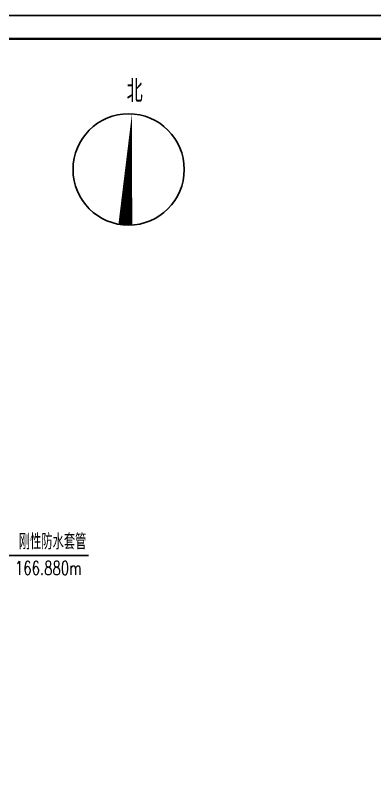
# Model space of a CAD drawing. Header units: millimetres. Extents: x -725 to 2274960, y -506 to 2980382.
# Drawn here: x 2024698 to 2032443, y 2669225 to 2686032 of the extents above; entities that cross this region are included whole.
import ezdxf

# ---------------------------------------------------------------- set-up
doc = ezdxf.new("R2010")
doc.units = ezdxf.units.MM
doc.header["$LTSCALE"] = 1000
for name, color, linetype in [('AXIS', 3, 'Continuous'), ('DIM_LEAD', 3, 'Continuous'), ('PUB_TITLE', 4, 'Continuous')]:
    doc.layers.add(name, color=color, linetype=linetype)
doc.styles.add('_TCH_DIM', font='SIMPLEX', dxfattribs={"bigfont": 'GBCBIG'})

# ---------------------------------------------------------------- blocks, each defined once
blk = doc.blocks.new('HAYJZ A3')
blk.add_lwpolyline([(4975, -403417), (46975, -403417), (46975, -433117), (4975, -433117), (4975, -403417)])
at = {"const_width": 50}
blk.add_lwpolyline([(7475, -403917), (46475, -403917), (46475, -432617), (7475, -432617), (7475, -403917)], dxfattribs=at)
at = {"layer": 'PUB_TITLE'}
blk.add_lwpolyline([(4975, -433117), (46975, -433117), (46975, -403417), (4975, -403417)], close=True, dxfattribs=at)

msp = doc.modelspace()

# ---------------------------------------------------------------- linework, layer by layer
at = {"layer": 'AXIS'}
msp.add_lwpolyline([(2027066.4553, 2681517.4665, 300, 0, 0), (2027208.614, 2683913.2526, 0, 0, 0)], format="xyseb", dxfattribs=at)
msp.add_circle((2027137.5346, 2682715.3596), 1200, dxfattribs=at)
at = {"layer": 'DIM_LEAD'}
msp.add_line((2023707.8044, 2674398.4932), (2026268.8632, 2674398.4932), dxfattribs=at)

# ---------------------------------------------------------------- block references
msp.add_blockref('HAYJZ A3', (1986308.4813, 3089449.0067))

# ---------------------------------------------------------------- texts
at = {"layer": 'AXIS', "color": 7, "style": '_TCH_DIM'}
msp.add_text('北', height=482.2695, dxfattribs=at).set_placement((2027094.6133, 2684162.3747))
at = {"layer": 'DIM_LEAD', "color": 7, "style": '_TCH_DIM'}
msp.add_text('刚性防水套管', height=337.58865, dxfattribs=at).set_placement((2024767.5866, 2674525.8336))
at = {"layer": 'DIM_LEAD', "color": 7, "style": '_TCH_DIM', "width": 0.705882}
msp.add_text('166.880m', height=297.5, dxfattribs=at).set_placement((2024683.8632, 2673977.0038))

doc.saveas('drawing.dxf')
